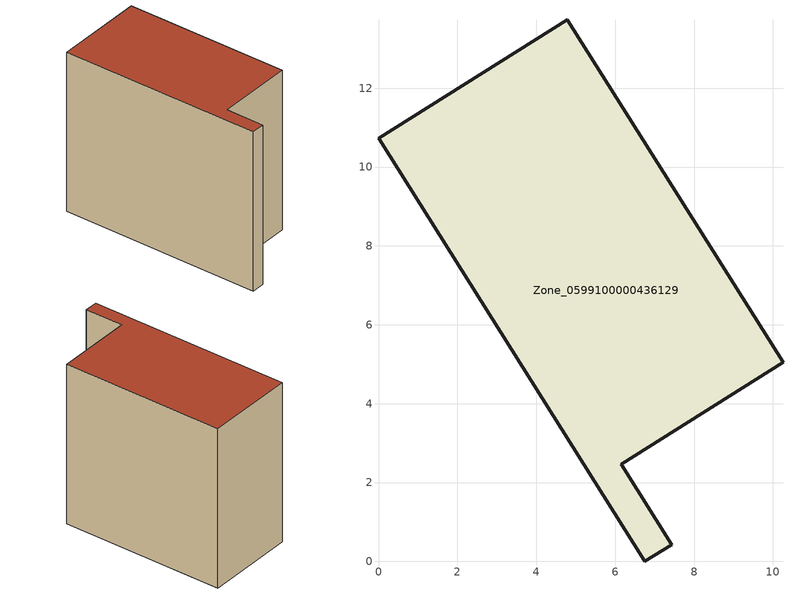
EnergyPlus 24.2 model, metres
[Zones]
Zone_0599100000436129
 floor ground (C_G): 0,10.73 4.79,13.74 10.26,5.05 6.15,2.47 7.43,0.43 6.75,0 z0
 wall outside (C_F): 4.79,13.74 0,10.73 6.75,0 7.43,0.43 6.15,2.47 10.26,5.05 4.79,13.74 z0:10.27
 roof outside (C_R): 0,10.73 6.75,0 7.43,0.43 6.15,2.47 10.26,5.05 4.79,13.74 z10.27
[BUILDING]
Pand.0599100000436129: North Axis=0; Terrain=City; Loads Convergence Tolerance Value=0.04; Temperature Convergence Tolerance Value=0.4; Solar Distribution=FullExterior; Maximum Number of Warmup Days=25; Minimum Number of Warmup Days=1
[Site:Location]
Rotterdam.The.Hague.AP_ZH_NLD Design_Conditions: Latitude=51.96; Longitude=4.45; Time Zone=1; Elevation=-4.5
[SITE:GROUNDTEMPERATURE:BUILDINGSURFACE]
18, 18, 18, 18, 18, 18, 18, 18, 18, 18, 18, 18
[MATERIAL] Thermal Absorptance=0.9; Solar Absorptance=0.7; Visible Absorptance=0.7
Name | Roughness | Thickness | Conductivity | Density | Specific Heat
G.TI.2006-2014 | MediumSmooth | 0.15 | 0.06 | 540 | 1210
F.TI.2006-2014 | Rough | 0.3 | 0.12 | 1920 | 840
R.TI.2006-2014 | MediumRough | 0.2 | 0.08 | 1500 | 1000
[CONSTRUCTION]
C_G: G.TI.2006-2014
C_F: F.TI.2006-2014
C_R: R.TI.2006-2014
[ZONE]
Zone_0599100000436129: Type=1; Multiplier=1; Ceiling Height=Autocalculate; Volume=Autocalculate; Floor Area=autocalculate; Part of Total Floor Area=Yes
[ZONEINFILTRATION:DESIGNFLOWRATE]
Infil_Zone_0599100000436129: Zone or ZoneList or Space or SpaceList=Zone_0599100000436129; Schedule=AlwaysOn; Design Flow Rate Calculation Method=Flow/Area; Flow Rate per Floor Area=0.0015; Constant Term Coefficient=1; Temperature Term Coefficient=0; Velocity Term Coefficient=0; Velocity Squared Term Coefficient=0
[HVACTEMPLATE:ZONE:IDEALLOADSAIRSYSTEM]
Zone_0599100000436129: Maximum Heating Supply Air Temperature=50; Minimum Cooling Supply Air Temperature=13; Maximum Heating Supply Air Humidity Ratio=0.0156; Minimum Cooling Supply Air Humidity Ratio=0.0077; Heating Limit=NoLimit; Cooling Limit=NoLimit; Dehumidification Control Type=ConstantSensibleHeatRatio; Cooling Sensible Heat Ratio=0.7; Dehumidification Setpoint=60; Humidification Control Type=None; Humidification Setpoint=30; Outdoor Air Method=None; Outdoor Air Flow Rate per Person=0.00944; Outdoor Air Flow Rate per Zone Floor Area=0; Outdoor Air Flow Rate per Zone=0; Demand Controlled Ventilation Type=None; Outdoor Air Economizer Type=NoEconomizer; Heat Recovery Type=None; Sensible Heat Recovery Effectiveness=0.7; Latent Heat Recovery Effectiveness=0.65
[ZONECONTROL:THERMOSTAT]
ThermostatControl_Zone_0599100000436129: Zone or ZoneList=Zone_0599100000436129; Control Type Schedule=DualSetpointControlType; Control 1=Thermostat_Zone_0599100000436129; Temperature Difference Between Cutout And Setpoint=0
[THERMOSTATSETPOINT:DUALSETPOINT]
Thermostat_Zone_0599100000436129: Heating Setpoint Temperature Schedule=HeatingSetpoint_Zone_0599100000436129; Cooling Setpoint Temperature Schedule=CoolingSetpoint_Zone_0599100000436129
[SCHEDULE:COMPACT]
HeatingSetpoint_Zone_0599100000436129: Through: 12/31, For: AllDays, Until: 24:00, 21
CoolingSetpoint_Zone_0599100000436129: Through: 12/31, For: AllDays, Until: 24:00, 24
DualSetpointControlType: Through: 12/31, For: AllDays, Until: 24:00, 4
AlwaysOn: Through: 12/31, For: AllDays, Until: 24:00, 1
